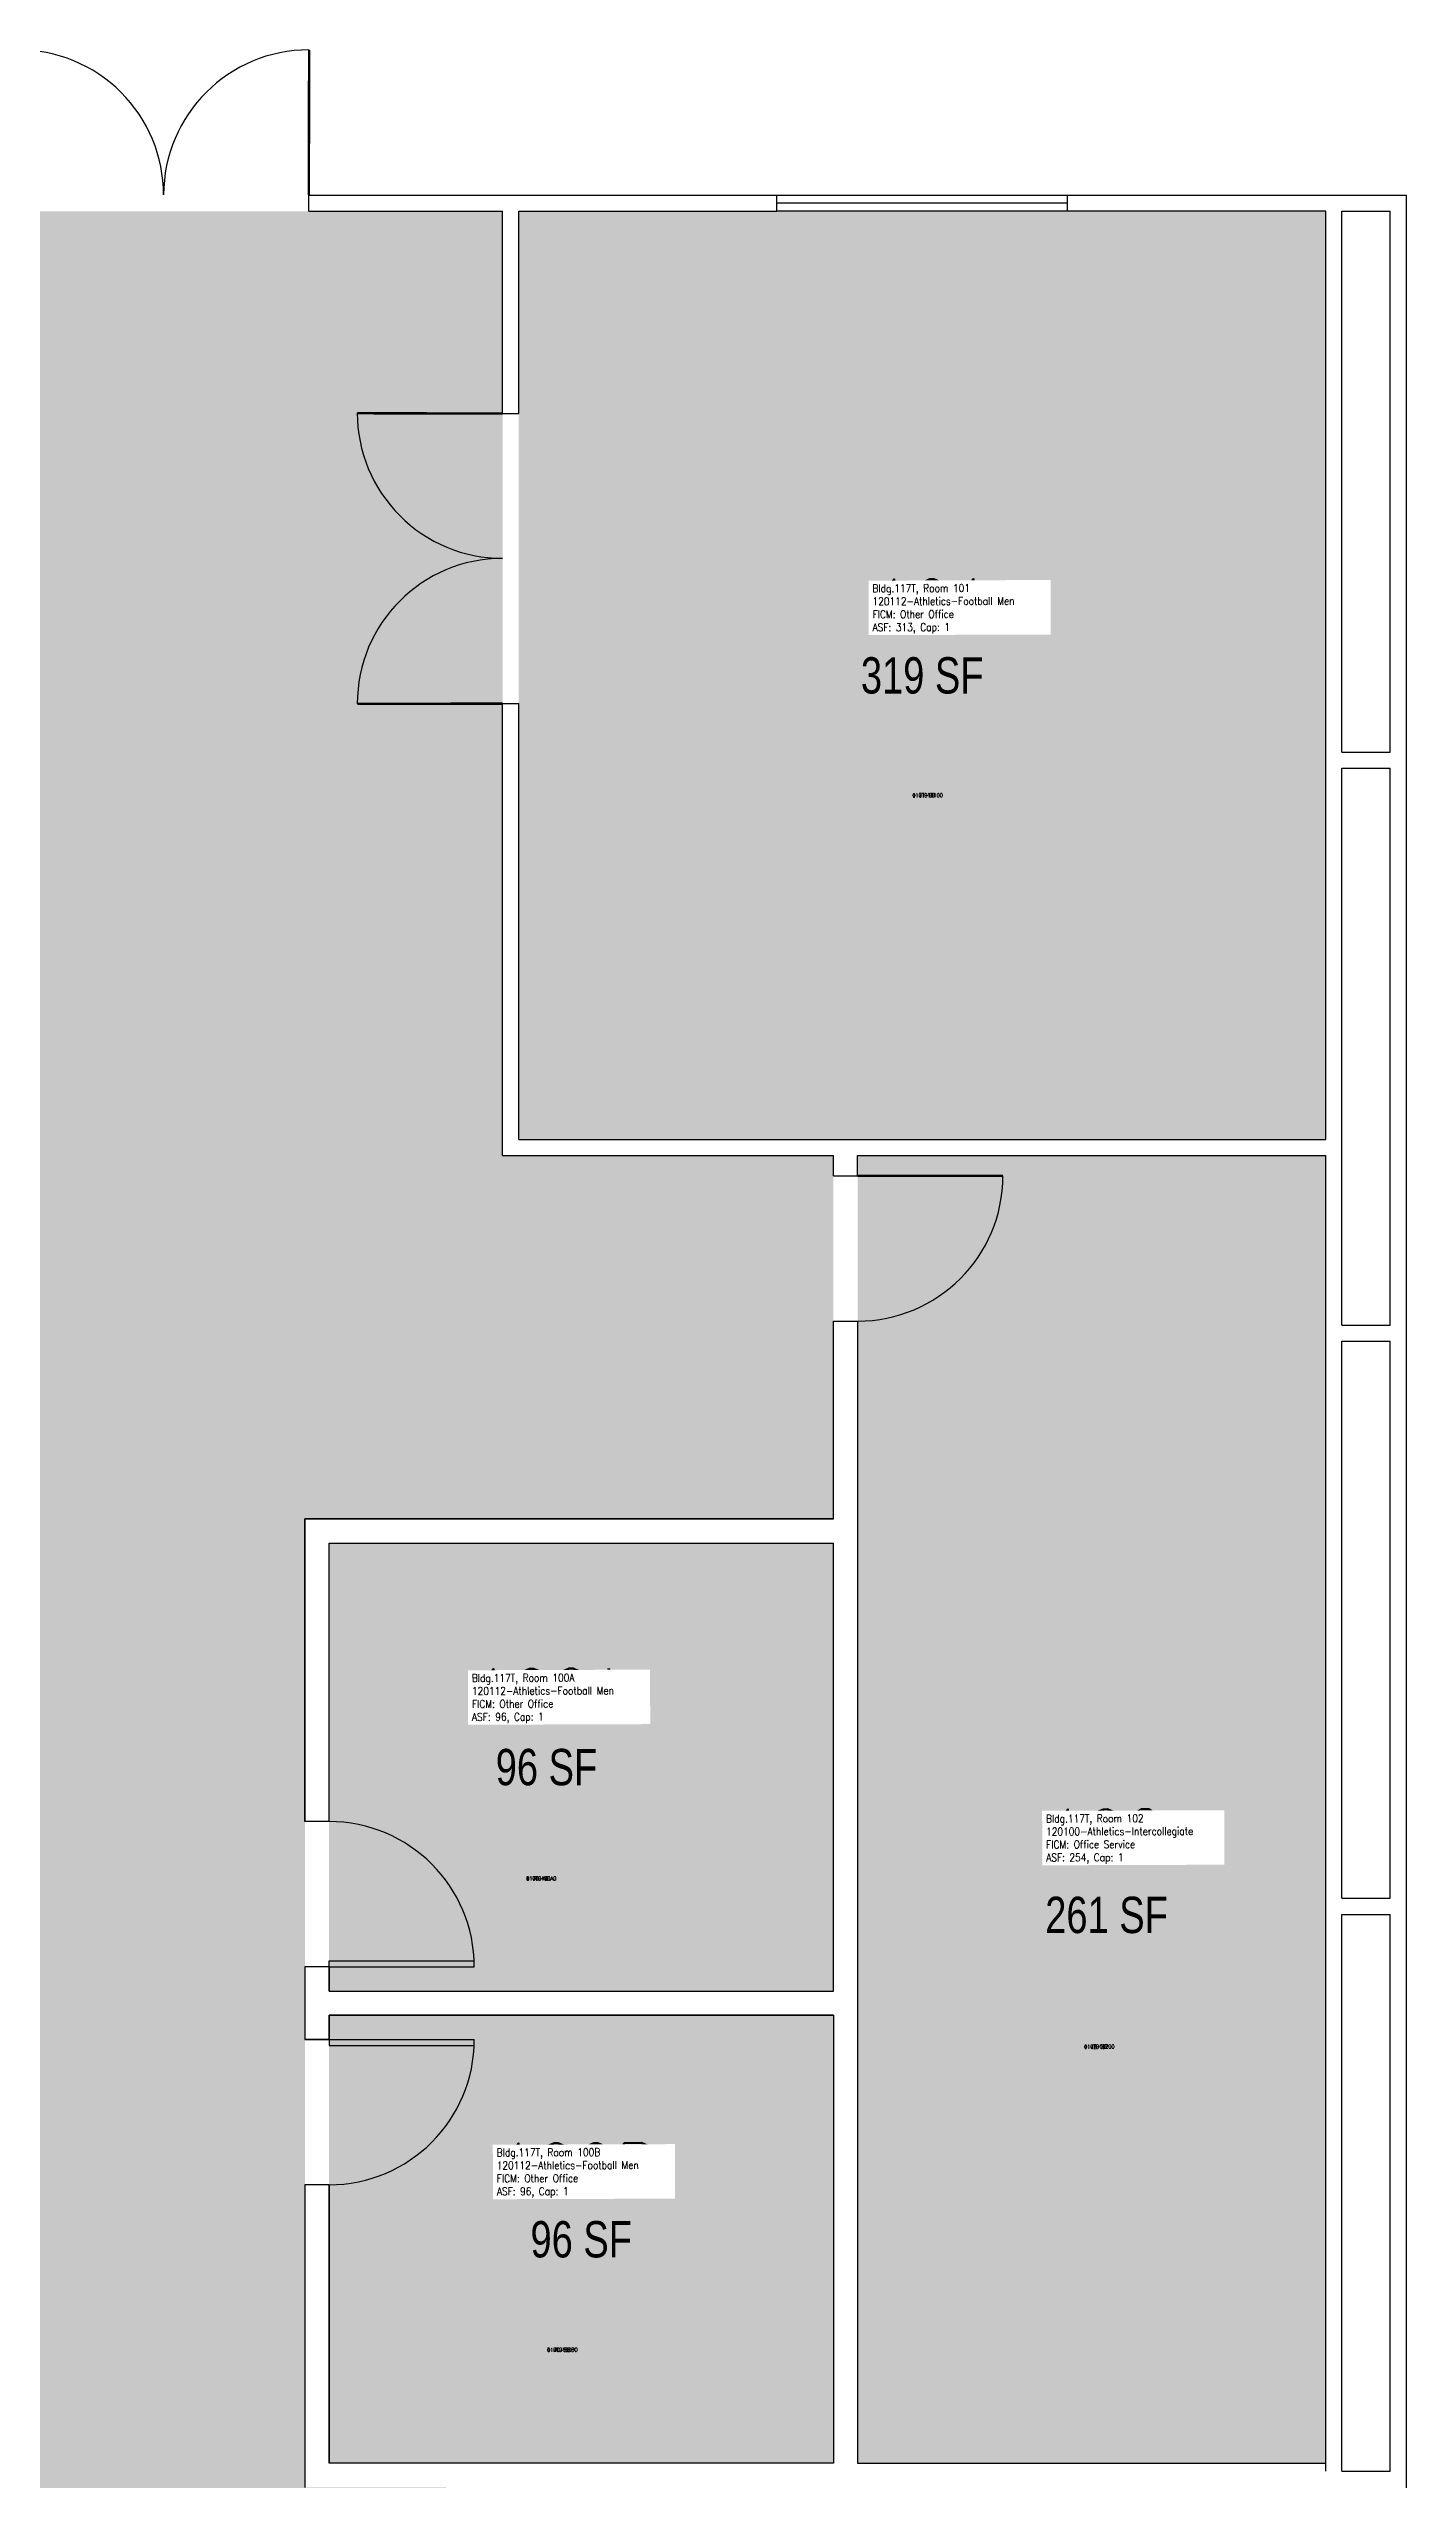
# Model space of a CAD drawing. Header units: inches. Extents: x 0 to 720, y -1091 to 888.
# Drawn here: x 383 to 720, y 286 to 888 of the extents above; entities that cross this region are included whole.
import ezdxf
from ezdxf.enums import TextEntityAlignment as Align

# ---------------------------------------------------------------- set-up
doc = ezdxf.new("R2010")
doc.units = ezdxf.units.IN
doc.header["$MEASUREMENT"] = 0
for name, color, linetype in [('A-DOOR', 2, 'Continuous'), ('A-GLAZ', 1, 'Continuous'), ('A-GLAZ-SILL', 2, 'Continuous'), ('A-IDEN-RNUM', 7, 'Continuous'), ('A-IDEN-SNUM', 4, 'Continuous'), ('A-IDEN-VNUM', 4, 'Continuous'), ('A-WALL', 5, 'Continuous'), ('AREA-TEXT', 3, 'Continuous'), ('Rooms-Category-Color', 7, 'Continuous'), ('Rooms-College-Color', 7, 'Continuous'), ('Rooms-Department-Color', 7, 'Continuous'), ('Rooms-Division-Color', 7, 'Continuous'), ('Rooms-Information', 7, 'Continuous')]:
    doc.layers.add(name, color=color, linetype=linetype)
doc.styles.add('AREA', font='arial.ttf', dxfattribs={"width": 0.75, "height": 9})
doc.styles.add('ROOMSNUMBER', font='txt.shx', dxfattribs={"height": 0.03})
doc.styles.add('ROOMVNUMBER', font='simplex.shx', dxfattribs={"width": 0.85})

msp = doc.modelspace()

# ---------------------------------------------------------------- hatches: boundary and pattern name
at = {"layer": 'Rooms-Category-Color', "true_color": 0xfa9ba3}
for points in [[(328, 848.01), (328, 614.01), (4, 614.01), (4, 215.01), (328, 215.01), (344, 215.01), (344, 211.01), (4, 211.01), (4, 102.01), (412, 102.01), (412, 5.01), (529, 5.01), (529, 151.01), (634, 151.01), (634, 199.01), (482, 199.01), (482, 284.01), (447, 284.01), (447, 524.01), (578, 524.01), (578, 614.01), (496, 614.01), (496, 848.01)], [(500, 848.01), (700, 848.01), (700, 618.01), (500, 618.01)], [(700, 614.01), (584, 614.01), (584, 290.01), (700, 290.01)], [(578, 518.01), (453, 518.01), (453, 407.01), (578, 407.01)], [(578, 401.01), (453, 401.01), (453, 290.01), (578, 290.01)]]:
    msp.add_hatch(color=241, dxfattribs=at).paths.add_polyline_path(points)
at = {"layer": 'Rooms-College-Color', "true_color": 0xffff64}
for points in [[(328, 848.01), (328, 614.01), (4, 614.01), (4, 215.01), (328, 215.01), (344, 215.01), (344, 211.01), (4, 211.01), (4, 102.01), (412, 102.01), (412, 5.01), (529, 5.01), (529, 151.01), (634, 151.01), (634, 199.01), (482, 199.01), (482, 284.01), (447, 284.01), (447, 524.01), (578, 524.01), (578, 614.01), (496, 614.01), (496, 848.01)], [(500, 848.01), (700, 848.01), (700, 618.01), (500, 618.01)], [(700, 614.01), (584, 614.01), (584, 290.01), (700, 290.01)], [(578, 518.01), (453, 518.01), (453, 407.01), (578, 407.01)], [(578, 401.01), (453, 401.01), (453, 290.01), (578, 290.01)]]:
    msp.add_hatch(color=51, dxfattribs=at).paths.add_polyline_path(points)
at = {"layer": 'Rooms-Department-Color', "true_color": 0x604aed}
for points in [[(328, 848.01), (328, 614.01), (4, 614.01), (4, 215.01), (328, 215.01), (344, 215.01), (344, 211.01), (4, 211.01), (4, 102.01), (412, 102.01), (412, 5.01), (529, 5.01), (529, 151.01), (634, 151.01), (634, 199.01), (482, 199.01), (482, 284.01), (447, 284.01), (447, 524.01), (578, 524.01), (578, 614.01), (496, 614.01), (496, 848.01)], [(500, 848.01), (700, 848.01), (700, 618.01), (500, 618.01)], [(700, 614.01), (584, 614.01), (584, 290.01), (700, 290.01)], [(578, 518.01), (453, 518.01), (453, 407.01), (578, 407.01)], [(578, 401.01), (453, 401.01), (453, 290.01), (578, 290.01)]]:
    msp.add_hatch(color=173, dxfattribs=at).paths.add_polyline_path(points)
at = {"layer": 'Rooms-Division-Color', "true_color": 0x604aed}
for points in [[(328, 848.01), (328, 614.01), (4, 614.01), (4, 215.01), (328, 215.01), (344, 215.01), (344, 211.01), (4, 211.01), (4, 102.01), (412, 102.01), (412, 5.01), (529, 5.01), (529, 151.01), (634, 151.01), (634, 199.01), (482, 199.01), (482, 284.01), (447, 284.01), (447, 524.01), (578, 524.01), (578, 614.01), (496, 614.01), (496, 848.01)], [(500, 848.01), (700, 848.01), (700, 618.01), (500, 618.01)], [(700, 614.01), (584, 614.01), (584, 290.01), (700, 290.01)], [(578, 518.01), (453, 518.01), (453, 407.01), (578, 407.01)], [(578, 401.01), (453, 401.01), (453, 290.01), (578, 290.01)]]:
    msp.add_hatch(color=173, dxfattribs=at).paths.add_polyline_path(points)

# ---------------------------------------------------------------- linework, layer by layer
at = {"layer": 'A-DOOR'}
for p, q in [((453, 414.51), (489, 414.51)), ((453, 413.01), (453, 414.51)), ((453, 413.01), (489, 413.01)), ((453, 395.01), (489, 395.01)), ((453, 395.01), (453, 393.51)), ((453, 393.51), (489, 393.51))]:
    msp.add_line(p, q, dxfattribs=at)
at = {"layer": 'A-DOOR', "const_width": 0.6}
for points in [[(448, 852.01), (448.05, 888.01)], [(496, 797.9), (460, 797.96)], [(496, 726.01), (460, 725.96)], [(584, 609.01), (620, 609.01)]]:
    msp.add_lwpolyline(points, dxfattribs=at)
at = {"layer": 'A-DOOR'}
for centre, start, end in [((376, 852.01), 0.09162, 90.09162), ((448, 852.01), 89.90838, 179.90838), ((496, 798.01), 179.90838, 269.90838), ((496, 726.01), 90.09162, 180.09162), ((584, 609.01), 270, 0), ((453, 413.01), 0, 90), ((453, 395.01), 270, 0)]:
    msp.add_arc(centre, 36, start, end, dxfattribs=at)
at = {"layer": 'A-GLAZ'}
msp.add_line((636, 850.01), (564, 850.01), dxfattribs=at)
at = {"layer": 'A-GLAZ-SILL'}
for p, q in [((564, 852.01), (636, 852.01)), ((636, 848.01), (564, 848.01))]:
    msp.add_line(p, q, dxfattribs=at)
at = {"layer": 'A-WALL'}
for p, q in [((448, 848.01), (448, 852.01)), ((448, 852.01), (720, 852.01)), ((500, 852.01), (700, 852.01)), ((564, 848.01), (564, 852.01)), ((636, 848.01), (636, 852.01)), ((704, 852.01), (716, 852.01)), ((720, 0.01), (720, 852.01)), ((448, 848.01), (496, 848.01)), ((496, 797.9), (496, 848.01)), ((500, 848.01), (564, 848.01)), ((500, 797.89), (500, 848.01)), ((700, 848.01), (636, 848.01)), ((700, 618.01), (700, 848.01)), ((704, 848.01), (716, 848.01)), ((704, 714.01), (704, 848.01)), ((716, 714.01), (716, 848.01)), ((496, 797.9), (500, 797.89)), ((496, 614.01), (496, 726.01)), ((496, 726.01), (500, 726.01)), ((500, 618.01), (500, 726.01)), ((704, 714.01), (716, 714.01)), ((704, 710.01), (716, 710.01)), ((704, 572.01), (704, 710.01)), ((716, 572.01), (716, 710.01)), ((500, 618.01), (700, 618.01)), ((496, 614.01), (578, 614.01)), ((578, 609.01), (578, 614.01)), ((578, 609.01), (584, 609.01)), ((584, 609.01), (584, 614.01)), ((584, 614.01), (700, 614.01)), ((700, 288.01), (700, 614.01)), ((578, 573.01), (582, 573.01)), ((578, 524.01), (578, 573.01)), ((578, 573.01), (584, 573.01)), ((584, 573.01), (584, 547.22)), ((704, 572.01), (716, 572.01)), ((704, 568.01), (716, 568.01)), ((704, 430.01), (704, 568.01)), ((716, 430.01), (716, 568.01)), ((578, 524.01), (578, 550.8)), ((584, 547.22), (584, 290.01)), ((481, 524.01), (447, 524.01)), ((447, 524.01), (447, 477.47)), ((447, 449.01), (447, 524.01)), ((447, 524.01), (578, 524.01)), ((578, 524.01), (481, 524.01)), ((453, 449.01), (453, 518.01)), ((453, 518.01), (578, 518.01)), ((578, 407.01), (578, 518.01)), ((447, 477.47), (447, 449.01)), ((453, 449.01), (447, 449.01)), ((453, 449.01), (447, 449.01)), ((704, 430.01), (716, 430.01)), ((704, 288.01), (704, 426.01)), ((704, 426.01), (716, 426.01)), ((716, 288.01), (716, 426.01)), ((453, 413.01), (447, 413.01)), ((447, 413.01), (447, 395.01)), ((453, 413.01), (447, 413.01)), ((447, 413.01), (447, 395.01)), ((453, 413.01), (453, 407.01)), ((453, 407.01), (453, 413.01)), ((453, 407.01), (578, 407.01)), ((578, 401.01), (453, 401.01)), ((453, 401.01), (453, 395.01)), ((453, 395.01), (453, 401.01)), ((453, 401.01), (578, 401.01)), ((578, 401.01), (578, 290.01)), ((453, 395.01), (447, 395.01)), ((447, 395.01), (453, 395.01)), ((453, 359.01), (447, 359.01)), ((447, 359.01), (447, 284.01)), ((453, 359.01), (447, 359.01)), ((447, 359.01), (447, 284.01)), ((453, 359.01), (453, 290.01)), ((453, 290.01), (453, 359.01)), ((481, 290.01), (453, 290.01)), ((578, 290.01), (453, 290.01)), ((578, 290.01), (481, 290.01)), ((584, 290.01), (700, 290.01)), ((704, 288.01), (716, 288.01))]:
    msp.add_line(p, q, dxfattribs=at)

# ---------------------------------------------------------------- texts
at = {"layer": 'A-IDEN-RNUM', "style": 'ROOMSNUMBER', "width": 0.85}
for s, p in [('0101-00', (597.59, 702.78)), ('0100-A0', (501.87, 434.39)), ('0102-00', (640.12, 392.72)), ('0100-B0', (507.03, 317.62))]:
    msp.add_text(s, height=1, rotation=0.19599, dxfattribs=at).set_placement(p)
at = {"layer": 'A-IDEN-SNUM', "style": 'ROOMSNUMBER', "width": 0.85}
for s, p in [('117T010100', (597.59, 702.78)), ('117T0100A0', (501.87, 434.39)), ('117T010200', (640.12, 392.72)), ('117T0100B0', (507.03, 317.62))]:
    msp.add_text(s, height=1, rotation=0.19599, dxfattribs=at).set_placement(p)
at = {"layer": 'A-IDEN-VNUM', "style": 'ROOMVNUMBER', "width": 0.85}
for s, p in [('101', (587.71, 743.31)), ('100A', (488.43, 473.32)), ('102', (630.73, 438.49)), ('100B', (494.59, 355.75))]:
    msp.add_text(s, height=13.5, rotation=0.19599, dxfattribs=at).set_placement(p)
at = {"layer": 'AREA-TEXT', "style": 'AREA', "width": 0.75}
for s, p in [('319 SF', (600, 733.01)), ('96 SF', (506.88, 462.51)), ('261 SF', (645.69, 425.88)), ('96 SF', (515.5, 345.51))]:
    msp.add_text(s, height=9, dxfattribs=at).set_placement(p, align=Align.MIDDLE_CENTER)

# ---------------------------------------------------------------- next in the draw order: texts
at = {"layer": 'Rooms-Information', "char_height": 1.9286, "width": 43.2, "attachment_point": 7, "rotation": 0.19599, "style": 'ROOMVNUMBER', "bg_fill": 3, "box_fill_scale": 1.5, "bg_fill_color": 256, "bg_fill_true_color": 13158600, "bg_fill_transparency": 0}
for s, insert in [('Bldg.117T, Room 101^M^J120112-Athletics-Football Men^M^JFICM: Other Office^M^JASF: 313, Cap: 1', (587.71, 743.31)), ('Bldg.117T, Room 100A^M^J120112-Athletics-Football Men^M^JFICM: Other Office^M^JASF: 96, Cap: 1', (488.43, 473.32)), ('Bldg.117T, Room 102^M^J120100-Athletics-Intercollegiate^M^JFICM: Office Service^M^JASF: 254, Cap: 1', (630.73, 438.49)), ('Bldg.117T, Room 100B^M^J120112-Athletics-Football Men^M^JFICM: Other Office^M^JASF: 96, Cap: 1', (494.59, 355.75))]:
    msp.add_mtext(s, dxfattribs=dict(at, insert=insert))

doc.saveas('drawing.dxf')
